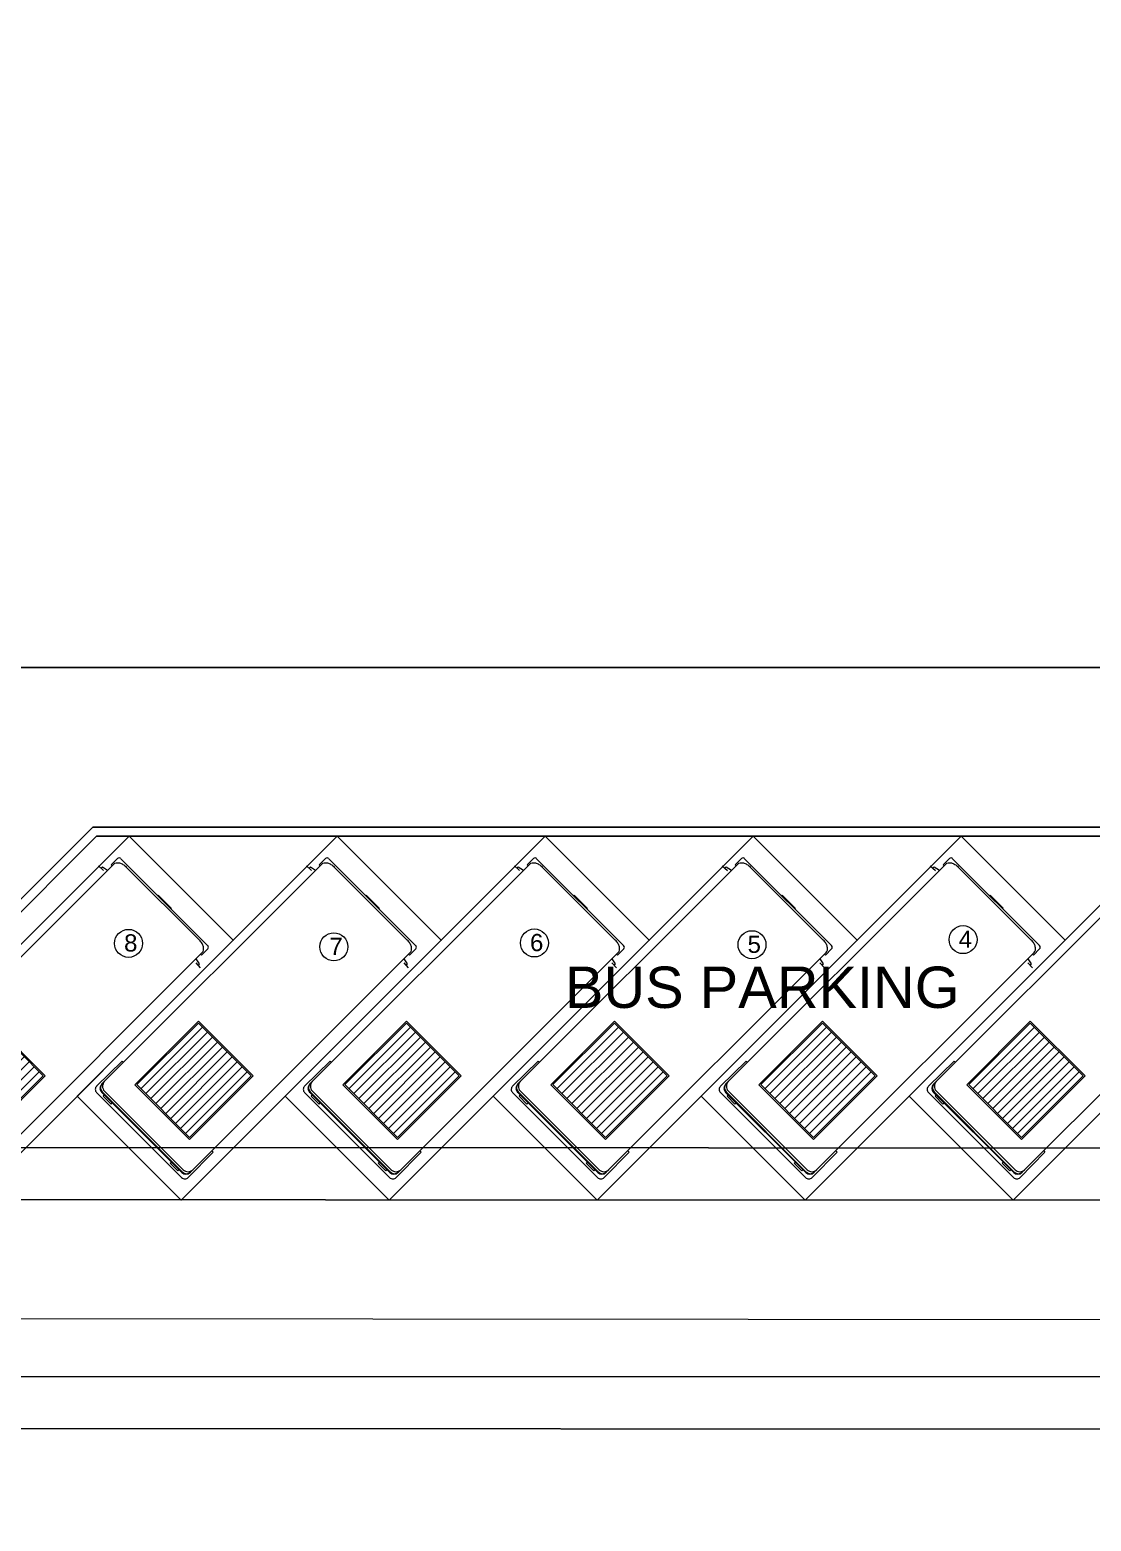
# Model space of a CAD drawing. Header units: inches. Extents: x -110725 to 51121, y 8404 to 44825.
# Drawn here: x -33992 to -32953, y 19919 to 21380 of the extents above; entities that cross this region are included whole.
import ezdxf

# ---------------------------------------------------------------- set-up
doc = ezdxf.new("R2010")
doc.units = ezdxf.units.IN
doc.header["$LTSCALE"] = 0.1
doc.header["$MEASUREMENT"] = 0
doc.layers.get('0').update_dxf_attribs({"color": 1, "lineweight": 0})
doc.layers.get('Defpoints').update_dxf_attribs({"lineweight": 0})
for name, color, linetype in [('building', 6, 'Continuous'), ('GFW', 5, 'Continuous'), ('GREEN BELT', 80, 'Continuous'), ('road', 8, 'Continuous'), ('TUFF TIL', 6, 'Continuous')]:
    doc.layers.add(name, color=color, linetype=linetype)
for name, color, linetype, lineweight in [('CAR', 4, 'Continuous', 0), ('dim', 252, 'Continuous', 0), ('TEXT', 3, 'Continuous', 0)]:
    doc.layers.add(name, color=color, linetype=linetype, lineweight=lineweight)
doc.styles.add('as', font='arial.ttf')
doc.styles.add('EHSAN', font='arial.ttf', dxfattribs={"height": 54})
doc.styles.add('style4', font='arial.ttf')
doc.dimstyles.new('DIM1', dxfattribs={"dimtxt": 54, "dimasz": 6, "dimexe": 6, "dimexo": 3, "dimgap": 1, "dimtad": 0, "dimzin": 0, "dimdsep": 46, "dimlunit": 4, "dimtxsty": 'EHSAN', "dimblk": 'ARCHTICK', "dimcen": 3, "dimdle": 6, "dimclrd": 4, "dimclre": 4, "dimclrt": 6, "dimadec": 0, "dimazin": 0, "dimtfac": 1, "dimtofl": 0, "dimtmove": 1, "dimatfit": 3, "dimldrblk": 'ARCHTICK', "dimfxl": 4, "dimtolj": 1, "dimtzin": 3, "dimlwd": -1, "dimlwe": -1, "dimarcsym": 0})

# ---------------------------------------------------------------- blocks, each defined once
blk = doc.blocks.new('_ArchTick')
at = {"color": 0, "linetype": 'ByBlock', "const_width": 0.15}
blk.add_lwpolyline([(-0.5, -0.5), (0.5, 0.5)], dxfattribs=at)
blk = doc.blocks.new('*D33')
at = {"layer": 'Defpoints', "color": 0, "transparency": 16777216}
for p in [(-35327.6, 20479.4, 1175.7), (-28349.8, 20472.2, 1175.7), (-35327.9, 20119)]:
    blk.add_point(p, dxfattribs=at)
at = {"layer": 'dim', "color": 4, "transparency": 16777216}
for p, q in [((-35327.6, 20476.4), (-35327.9, 20113)), ((-28349.8, 20469.2), (-28350.2, 20105.8)), ((-35351.9, 20119), (-31930.6, 20115.5)), ((-28326.2, 20111.7), (-31660.2, 20115.2))]:
    blk.add_line(p, q, dxfattribs=at)
at = {"layer": 'dim', "color": 4, "transparency": 16777216, "xscale": 24, "yscale": 24, "zscale": 24}
for p, rotation in [((-35327.9, 20119), 179.9406067498752), ((-28350.2, 20111.8), 359.9406067498751)]:
    blk.add_blockref('_ArchTick', p, dxfattribs=dict(at, rotation=rotation))
at = {"layer": 'dim', "color": 6, "transparency": 16777216, "insert": (-31795.3, 20163.9), "char_height": 54, "attachment_point": 5, "rotation": 359.9406, "style": 'EHSAN'}
blk.add_mtext('\\A1;581\'-5{\\H1.000000x;\\S3/4;}"', dxfattribs=at)
blk = doc.blocks.new('bus')
for p, q in [((-20.9, 31.9), (96.8, 31.9)), ((-13.7, 29.9), (-3.1, 29.9)), ((-13.7, 28.3), (-13.7, 29.9)), ((-3.1, 29.9), (-3.1, 28.3)), ((89.6, 29.9), (78.9, 29.9)), ((78.9, 29.9), (78.9, 28.3)), ((89.6, 28.3), (89.6, 29.9)), ((-25, -7.5), (-25.5, 27.4)), ((-23.3, -282.3), (-23.3, 22.7)), ((-17.6, 28.3), (93.4, 28.3)), ((-17.6, 27.6), (93.4, 27.6)), ((-16.5, 25.5), (92.3, 25.5)), ((99.1, -282.3), (99.1, 22.7)), ((100.8, -7.5), (101.3, 27.4)), ((0, 0), (75.8, 0)), ((0, -88), (0, 0)), ((75.8, -88), (75.8, 0)), ((-23.3, -7.5), (-25, -7.5)), ((1.4, -86.7), (1.4, -1.4)), ((1.4, -1.4), (74.5, -1.4)), ((6.9, -86.7), (6.9, -1.4)), ((13.8, -86.7), (13.8, -1.4)), ((20.7, -86.7), (20.7, -1.4)), ((27.6, -86.7), (27.6, -1.4)), ((34.5, -86.7), (34.5, -1.4)), ((41.3, -86.7), (41.3, -1.4)), ((48.2, -86.7), (48.2, -1.4)), ((55.1, -86.7), (55.1, -1.4)), ((62, -86.7), (62, -1.4)), ((68.9, -86.7), (68.9, -1.4)), ((74.5, -86.7), (74.5, -1.4)), ((99.1, -7.5), (100.8, -7.5)), ((74.5, -86.7), (1.4, -86.7)), ((75.8, -88), (0, -88)), ((-32.9, -270.4), (-26.1, -270.8)), ((-29.5, -270.6), (-29.3, -272.3)), ((-29.3, -272.3), (-23.5, -273.5)), ((105.1, -272.3), (99.3, -273.5)), ((108.7, -270.4), (101.9, -270.8)), ((105.3, -270.6), (105.1, -272.3)), ((-24.6, -280), (-24.6, -288.5)), ((-23.3, -280), (-24.6, -280)), ((-22.3, -290.7), (98.1, -290.7)), ((-12.7, -288.8), (88.5, -288.8)), ((28.8, -291.5), (28.8, -290.7)), ((47, -291.5), (28.8, -291.5)), ((47, -290.7), (47, -291.5)), ((99.1, -280), (100.4, -280)), ((100.4, -280), (100.4, -288.5))]:
    blk.add_line(p, q)
for points in [[(-23.3, -282.3, 0.150637), (-22.6, -284.6, 0.107023), (-20.2, -286.9, 0.075032), (-16.9, -288.3, 0.061755), (-12.7, -288.8, 0.061755)], [(99.1, -282.3, -0.150637), (98.4, -284.6, -0.107023), (96, -286.9, -0.075032), (92.7, -288.3, -0.061755), (88.5, -288.8, -0.061755)]]:
    blk.add_lwpolyline(points, format="xyb")
for centre, radius, start, end in [((-20.9, 27.4), 4.53, 90, 180.7751), ((96.8, 27.4), 4.53, 359.2249, 90), ((-17.6, 22.7), 5.67, 90, 180), ((-17.6, 21.9), 5.67, 90, 180), ((-16.5, 18.7), 6.8, 90, 180), ((92.3, 18.7), 6.8, 0, 90), ((93.4, 22.7), 5.67, 0, 90), ((93.4, 21.9), 5.67, 0, 90), ((-22.3, -288.5), 2.27, 180, 270), ((98.1, -288.5), 2.27, 270, 0)]:
    blk.add_arc(centre, radius, start, end)

msp = doc.modelspace()

# ---------------------------------------------------------------- linework, layer by layer
at = {"layer": 'building', "linetype": 'Continuous', "elevation": 1.07221}
msp.add_lwpolyline([(-34435.52017, 24283.46768), (-31891.15632, 22826.982), (-28289.2318, 20595.17907), (-28349.83395, 20283.36427), (-34572.37367, 20285.00184)], dxfattribs=at)
at = {"layer": 'CAR', "linetype": 'Continuous'}
msp.add_circle((-33960.35096, 21924.4645, 27.16259), 11425.94255, dxfattribs=at)
at = {"layer": 'GFW', "linetype": 'Continuous', "elevation": 1.07221}
for points in [[(-34149.31078, 20335.39498), (-34047.48741, 20233.5716), (-33792.92897, 20488.13005), (-33894.75234, 20589.95342)], [(-33945.6585, 20335.39457), (-33843.83512, 20233.57119), (-33589.27668, 20488.12963), (-33691.10006, 20589.95301)], [(-33742.00621, 20335.39416), (-33640.18284, 20233.57078), (-33385.62439, 20488.12922), (-33487.44777, 20589.9526)], [(-33538.35393, 20335.39374), (-33436.53055, 20233.57037), (-33181.97211, 20488.12881), (-33283.79548, 20589.95218)], [(-33334.70164, 20335.39333), (-33232.87826, 20233.56995), (-32978.31982, 20488.12839), (-33080.1432, 20589.95177)], [(-33131.04935, 20335.39292), (-33029.22598, 20233.56954), (-32774.66754, 20488.12798), (-32876.49091, 20589.95136)]]:
    msp.add_lwpolyline(points, close=True, dxfattribs=at)
at = {"layer": 'GREEN BELT', "linetype": 'Continuous'}
msp.add_line((-32712.26926, 20755.2792), (-34196.55107, 20755.2792), dxfattribs=at)
at = {"layer": 'road', "linetype": 'Continuous'}
for points, elevation in [([(-41911.18679, 20237.24667), (-27957.06204, 20231.50136), (-27969.98026, 20463.11896)], -5.95671), ([(-43883.48877, 20064.86769), (-27257.44979, 20058.02228), (-26966.64816, 20058.33929)], -8.69679), ([(-26874.03088, 20005.33655), (-27176.46129, 20005.60601), (-43885.30359, 20016.35916)], 4.05056)]:
    msp.add_lwpolyline(points, dxfattribs=dict(at, elevation=elevation))
at = {"layer": 'TEXT'}
for centre in [(-33895.48089, 20485.03916, -26.09038), (-33694.44071, 20481.66006, -26.09038), (-33498.03068, 20485.39906, -26.09038), (-33284.97616, 20483.71517, -26.09038), (-33078.26789, 20488.659, -26.09038)]:
    msp.add_circle(centre, 13.69815, dxfattribs=at)
at = {"layer": 'TUFF TIL', "linetype": 'Continuous'}
for p, q in [((-34244.58922, 20284.91558), (-33930.55426, 20598.95053)), ((-32258.87464, 20598.95053), (-33930.55426, 20598.95053)), ((-34231.86465, 20284.91223), (-33926.82634, 20589.95053)), ((-32258.87464, 20589.95053), (-33926.82634, 20589.95053))]:
    msp.add_line(p, q, dxfattribs=at)

# ---------------------------------------------------------------- block references
at = {"layer": 'CAR', "rotation": 135}
for p in [(-34039.31975, 20293.00615, 1.07221), (-33835.66747, 20293.00574, 1.07221), (-33632.01518, 20293.00533, 1.07221), (-33428.3629, 20293.00492, 1.07221), (-33224.71061, 20293.0045, 1.07221), (-33021.05832, 20293.00409, 1.07221)]:
    msp.add_blockref('bus', p, dxfattribs=at)

# ---------------------------------------------------------------- texts
at = {"layer": 'TEXT', "style": 'as'}
msp.add_text('BUS PARKING', height=40.5, dxfattribs=at).set_placement((-33468.21825, 20421.78248))
at = {"layer": 'TEXT', "char_height": 16.875, "attachment_point": 1, "style": 'style4'}
for s, insert in [('8', (-33899.83843, 20493.91262, -26.09038)), ('6', (-33502.38823, 20494.27252, -26.09038)), ('5', (-33289.3337, 20492.58863, -26.09038)), ('4', (-33082.62543, 20497.53247, -26.09038)), ('7', (-33698.79825, 20490.53352, -26.09038))]:
    msp.add_mtext_dynamic_manual_height_columns(s, width=87.0571429, gutter_width=101.66862, heights=[0], dxfattribs=dict(at, insert=insert))

# ---------------------------------------------------------------- dimensions: what is measured, and where the dimension line sits
at = {"layer": 'dim'}
dim = msp.add_linear_dim(base=(-35327.93851, 20118.98538, -1174.66297), p1=(-28349.83395, 20472.16948, 1.07221), p2=(-35327.5649, 20479.40266, 1.07221), angle=179.94060675, dimstyle='DIM1', override={"dimtxt": 36, "dimasz": 24, "dimdle": 24}, dxfattribs=at)
dim.commit()
dim.dimension.update_dxf_attribs({"geometry": '*D33', "text_midpoint": (-31795.32587, 20163.87297, -1174.66297), "dimtype": 161})

doc.saveas('drawing.dxf')
